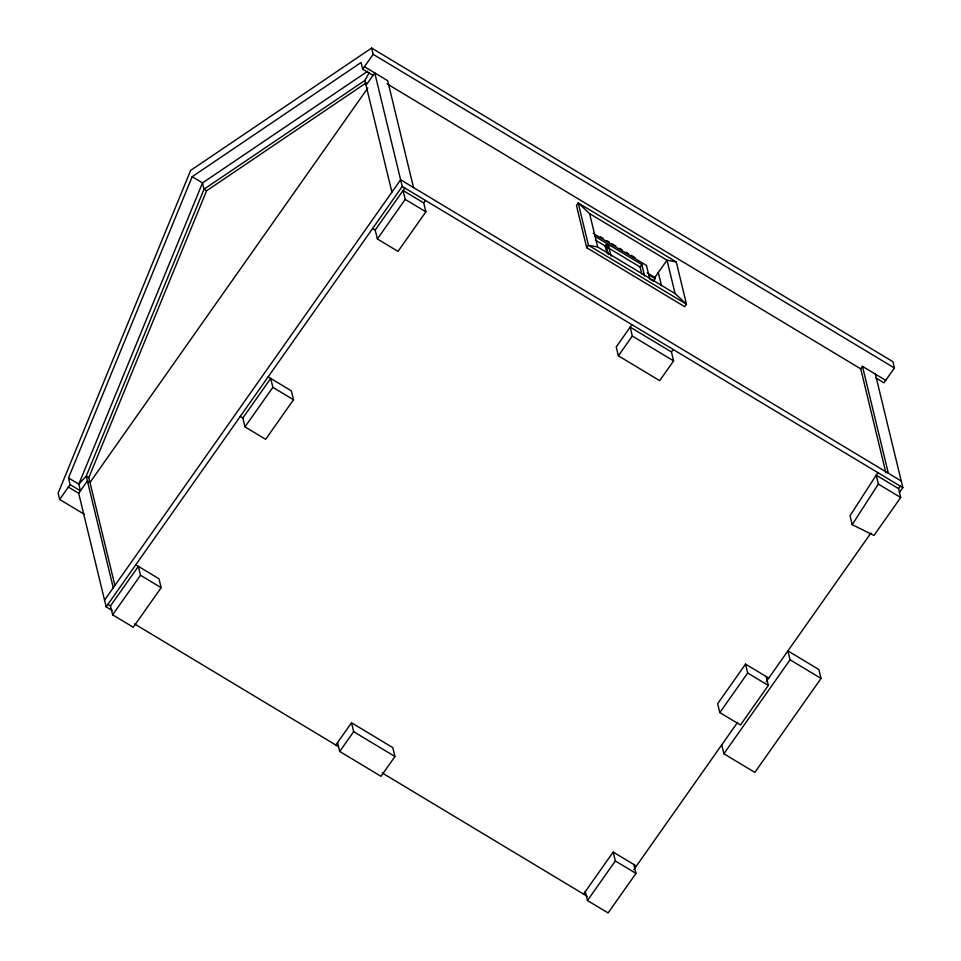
<?xml version="1.0" encoding="UTF-8"?>
<svg xmlns="http://www.w3.org/2000/svg" width="961" height="961" viewBox="0 0 961 961"><rect width="100%" height="100%" fill="white"/><g stroke="black" fill="none" stroke-linecap="round" stroke-linejoin="round"><path stroke-width="1.44" d="M367.679 71.234L202.495 182.926L78.814 484.152L80.436 490.831L70.117 484.62L68.495 477.941L192.164 176.716L361.084 62.501L362.693 69.18L373.024 75.39M114.791 585.021L88.808 477.653L206.591 190.783L366.225 82.838M68.495 477.941L78.814 484.152L86.238 476.103L204.008 189.221L364.88 80.448L369.228 72.628M852.179 524.658L850.029 515.757L876.192 475.166L898.535 488.608L900.697 497.51L873.981 535.445L852.179 524.658L878.342 484.068L876.192 475.166L877.934 472.692M84.063 514.135L59.666 499.456L70.117 484.62M362.693 69.18L373.144 54.345L371.619 48.05L190.65 170.421L58.14 493.161L59.666 499.456M112.269 610.523L106.166 606.847L78.694 493.305L87.403 480.944L89.986 482.494L367.775 88.064M366.057 85.289L374.766 72.928L402.227 186.47L902.86 487.683L899.412 492.585M104.545 600.169L400.617 179.791L901.25 481.005M106.166 606.847L402.227 186.47M110.479 605.923L138.348 566.365L140.51 575.267L161.148 587.688L133.279 627.257L112.641 614.836L110.479 605.923L107.908 604.373M242.845 417.987L270.714 378.43L272.864 387.331L293.513 399.752L265.644 439.321L244.995 426.9L242.845 417.987L240.262 416.437M425.867 211.816L405.218 199.395L403.067 190.494L423.717 202.915L425.867 211.816L397.998 251.386L377.361 238.965L375.198 230.051L404.809 188.02M112.641 614.836L140.51 575.267M244.995 426.9L272.864 387.331M377.361 238.965L405.218 199.395M423.717 202.915L425.459 200.441M586.69 247.71L588.432 245.235L578.198 202.939L576.456 205.414L586.69 247.71L684.749 306.715L686.49 304.241L676.256 261.945L578.198 202.939L589.598 213.606L667.018 260.179L676.256 261.945M606.92 252.995L605.238 246.04L606.103 244.803L608.685 246.352L611.04 256.094M607.808 247.59L608.685 246.352M641.756 273.957L640.074 266.99L641.816 264.527L594.967 236.334M649.516 278.774L653.348 281.08L655.09 278.606L654.825 277.489L667.018 260.179L675.09 293.573L686.49 304.241L588.432 245.235L597.682 247.001L675.09 293.573M335.833 745.039L351.51 722.78L392.797 747.622L394.947 756.535L381.012 776.308L339.726 751.466L337.575 742.565M631.906 324.65L616.229 346.909L618.379 355.81L659.666 380.664L673.601 360.88L671.451 351.966L630.164 327.124L632.314 336.038L673.601 360.88M339.726 751.466L353.66 731.681L351.51 722.78M618.379 355.81L632.314 336.038M671.451 351.966L673.193 349.504M885.898 472.836L860.744 368.856L862.485 366.381L885.718 380.352M371.619 48.05L892.901 361.696L894.427 367.991L883.976 382.826L875.939 377.997M583.567 894.09L613.178 852.059L636.398 866.029M768.764 678.094L745.532 664.123L717.663 703.692L719.825 712.594L740.463 725.014L768.332 685.445L766.181 676.544M633.816 864.48L635.978 873.381L608.109 912.95L587.459 900.529L615.328 860.96L613.178 852.059M719.825 712.594L747.694 673.024L745.532 664.123M898.535 488.608L900.277 486.134M633.864 869.633L737.567 722.396M766.229 681.697L870.978 532.959M723.885 753.772L790.074 659.799L787.912 650.897L818.88 669.529L821.042 678.43L754.853 772.404L723.885 753.772L721.735 744.859M373.144 54.345L894.427 367.991M364.435 66.705L387.667 80.688L413.518 187.551M387.211 83.931L860.744 368.856M600.457 236.79L603.015 238.328M606.859 240.634L609.418 242.172M611.977 243.722L615.809 246.028M619.653 248.334L622.211 249.872M626.043 252.19L628.602 253.728M631.173 255.266L635.005 257.572M593.129 233.331L646.429 265.404L649.6 278.474M595.303 240.058L605.238 246.04M609.058 248.334L640.074 266.99M647.149 272.876L654.825 277.489M648.699 274.75L655.09 278.606M878.342 484.068L900.697 497.51M372.628 228.502L375.198 230.051M192.164 176.716L202.495 182.926L204.008 189.221L206.591 190.783M790.074 659.799L821.042 678.43M268.131 376.868L291.351 390.851L293.513 399.752M747.694 673.024L768.332 685.445M88.808 477.653L86.238 476.103L113.254 587.808M68.375 487.095L78.694 493.305M135.765 564.804L158.997 578.786L161.148 587.688M615.328 860.96L635.978 873.381M353.66 731.681L394.947 756.535M134.516 623.905L338.332 746.541M382.25 772.968L587.231 896.301M875.387 374.141L902.86 487.683M862.485 366.381L888.336 473.244M658.309 272.552L661.468 285.609M641.816 264.527L644.615 276.095M606.103 244.803L608.457 254.533M589.598 213.606L597.682 247.001M585.309 891.628L587.459 900.529M364.88 80.448L391.908 192.152"/></g></svg>
